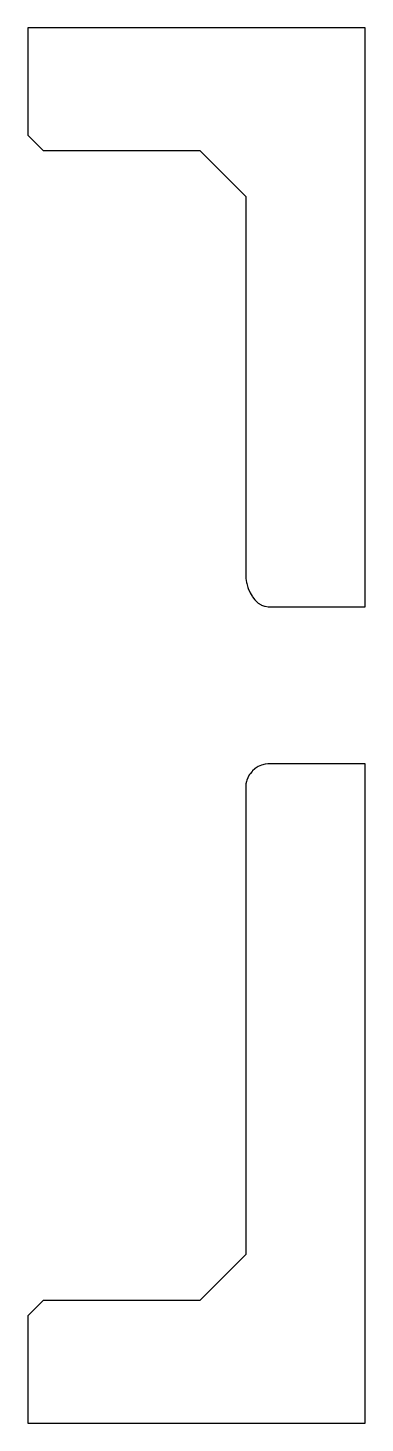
# Model space of a CAD drawing. Header units: metres. Extents: x 0 to 47.5, y 0 to 45.5.
# Drawn here: x 0 to 11, y 0 to 45.5 of the extents above.
import ezdxf

# ---------------------------------------------------------------- set-up
doc = ezdxf.new("R2010")
doc.units = ezdxf.units.M

msp = doc.modelspace()

# ---------------------------------------------------------------- linework, layer by layer
for p, q in [((11, 45.5), (0, 45.5)), ((0, 45.5), (0, 42)), ((11, 26.6234), (11, 45.5)), ((0, 42), (0.5, 41.5)), ((0.5, 41.5), (5.60409, 41.5)), ((5.60409, 41.5), (7.10409, 40)), ((7.10409, 40), (7.10409, 27.7208)), ((7.10409, 27.7208), (7.11133, 27.5861)), ((7.11133, 27.5861), (7.11332, 27.5491)), ((7.11332, 27.5491), (7.13522, 27.4157)), ((7.13522, 27.4157), (7.14079, 27.3817)), ((7.14079, 27.3817), (7.17722, 27.253)), ((7.17722, 27.253), (7.18583, 27.2226)), ((7.18583, 27.2226), (7.23624, 27.1022)), ((7.23624, 27.1022), (7.24732, 27.0757)), ((7.24732, 27.0757), (7.31074, 26.9671)), ((7.31074, 26.9671), (7.32376, 26.9448)), ((7.32376, 26.9448), (7.39876, 26.8511)), ((7.39876, 26.8511), (7.41325, 26.833)), ((7.41325, 26.833), (7.51359, 26.743)), ((7.51359, 26.743), (7.60603, 26.687)), ((7.60603, 26.687), (7.62232, 26.6771)), ((7.62232, 26.6771), (7.71998, 26.6428)), ((7.71998, 26.6428), (7.73676, 26.6369)), ((7.73676, 26.6369), (7.83703, 26.6253)), ((7.83703, 26.6253), (7.85409, 26.6234)), ((7.85409, 26.6234), (11, 26.6234)), ((7.50699, 21.4087), (7.41325, 21.3495)), ((7.51359, 21.4129), (7.50699, 21.4087)), ((7.61919, 21.4579), (7.51359, 21.4129)), ((7.62232, 21.4593), (7.61919, 21.4579)), ((7.73609, 21.4874), (7.62232, 21.4593)), ((7.73676, 21.4876), (7.73609, 21.4874)), ((7.82549, 21.4948), (7.73676, 21.4876)), ((7.85409, 21.4972), (7.82549, 21.4948)), ((11, 21.4972), (7.85409, 21.4972)), ((11, 0), (11, 21.4972)), ((7.14079, 20.9632), (7.1306, 20.9194)), ((7.17215, 21.0412), (7.14079, 20.9632)), ((7.18583, 21.0752), (7.17215, 21.0412)), ((7.23277, 21.1541), (7.18583, 21.0752)), ((7.24732, 21.1786), (7.23277, 21.1541)), ((7.31056, 21.2549), (7.24732, 21.1786)), ((7.32376, 21.2708), (7.31056, 21.2549)), ((7.40299, 21.3405), (7.32376, 21.2708)), ((7.41325, 21.3495), (7.40299, 21.3405)), ((7.10929, 20.7925), (7.10409, 20.7244)), ((7.10409, 20.7244), (7.10409, 15.8653)), ((7.11332, 20.8453), (7.10929, 20.7925)), ((7.1306, 20.9194), (7.11332, 20.8453)), ((7.10409, 15.8653), (7.10503, 15.7965)), ((7.10503, 15.7965), (7.10575, 15.7437)), ((7.10575, 15.7437), (7.10603, 15.3195)), ((7.1061, 15.2108), (7.10409, 15.0476)), ((7.10409, 15.0476), (7.10409, 5.5)), ((7.10603, 15.3195), (7.1061, 15.2108)), ((7.10409, 5.5), (5.60409, 4)), ((0.5, 4), (0, 3.5)), ((5.60409, 4), (0.5, 4)), ((0, 3.5), (0, 0)), ((0, 0), (11, 0))]:
    msp.add_line(p, q)

doc.saveas('drawing.dxf')
